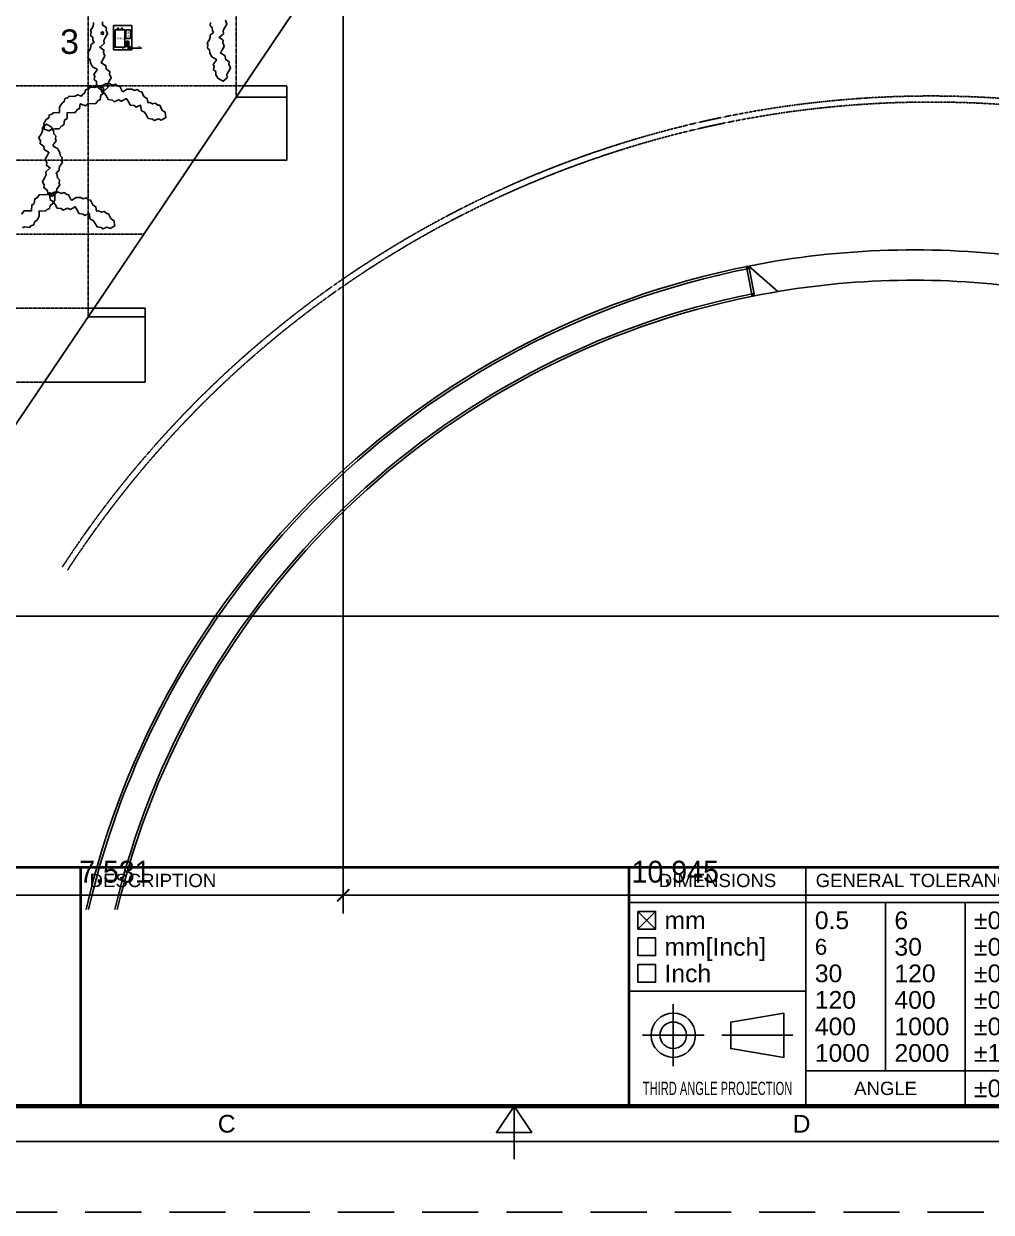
# Model space of a CAD drawing. Header units: millimetres. Extents: x -9372 to 300256, y -58520 to 166772.
# Drawn here: x 13818 to 29767, y -58520 to -38935 of the extents above; entities that cross this region are included whole.
import ezdxf
from ezdxf.enums import TextEntityAlignment as Align

# ---------------------------------------------------------------- set-up
doc = ezdxf.new("R2010")
doc.units = ezdxf.units.MM
doc.linetypes.add('HIDDEN', pattern=[9.524999999999999, 6.35, -3.175])
doc.linetypes.add('HIDDEN2', pattern=[0.1875, 0.125, -0.0625])
for name, color, linetype in [('2-몰탈', 9, 'Continuous'), ('arredi', 3, 'Continuous'), ('Layout01', 3, 'Continuous'), ('Power_20', 20, 'Continuous'), ('Power_21', 21, 'Continuous'), ('SMPS 박스', 7, 'Continuous'), ('원본-1층 평면도$0$200-EquipID-2d', 7, 'Continuous'), ('타공홀', 1, 'Continuous')]:
    doc.layers.add(name, color=color, linetype=linetype)
doc.layers.add('Outline01', color=5, linetype='HIDDEN', plot=False)
doc.styles.add('AW01', font='GulimChe.ttf')
doc.styles.add('LAY-OUT', font='HYWULM.TTF')
doc.styles.get("Standard").update_dxf_attribs({"font": 'ARIAL.TTF'})
doc.dimstyles.new('ARTware', dxfattribs={"dimtxt": 30, "dimasz": 10, "dimexe": 1.25, "dimexo": 10, "dimtad": 1, "dimtxsty": 'Standard', "dimcen": 2.5, "dimclrt": 1, "dimadec": 0, "dimazin": 0, "dimtfac": 1, "dimtmove": 0, "dimatfit": 3, "dimfxl": 1, "dimarcsym": 0})
doc.dimstyles.new('SCALE 200', dxfattribs={"dimscale": 200, "dimtxt": 1.8, "dimasz": 1, "dimexe": 1.5, "dimexo": 2, "dimgap": 0.7, "dimtad": 1, "dimdec": 0, "dimzin": 0, "dimlunit": 6, "dimtxsty": 'LAY-OUT', "dimblk": 'ARCHTICK', "dimcen": 0, "dimdle": 1, "dimclrd": 8, "dimclre": 8, "dimclrt": 6, "dimadec": 0, "dimazin": 0, "dimtfac": 1, "dimtdec": 0, "dimtix": 1, "dimtmove": 2, "dimatfit": 0, "dimldrblk": 'ARCHTICK', "dimfxl": 1.5, "dimtolj": 1, "dimtzin": 0, "dimarcsym": 0})
doc.dimstyles.get("Standard").update_dxf_attribs({"dimtxt": 0.18, "dimasz": 0.18, "dimexe": 0.18, "dimexo": 0.0625, "dimgap": 0.09, "dimtad": 0, "dimtih": 1, "dimtoh": 1, "dimdec": 4, "dimzin": 0, "dimdsep": 46, "dimtxsty": 'Standard', "dimcen": 0.09, "dimadec": 0, "dimazin": 0, "dimtfac": 1, "dimtdec": 4, "dimtofl": 0, "dimtmove": 0, "dimatfit": 3, "dimfxl": 1, "dimtolj": 1, "dimtzin": 0, "dimarcsym": 0})

# ---------------------------------------------------------------- blocks, each defined once
blk = doc.blocks.new('*D6')
at = {"layer": 'Defpoints', "color": 0}
for p in [(-626.0833078063766, 14915.8748293481), (-586.0833117631963, 14915.85703762044)]:
    blk.add_point(p, dxfattribs=at)
at = {"layer": 'SMPS 박스', "color": 0, "lineweight": -2}
for p, q in [((-636.0833068171717, 14915.87927728002), (-646.0833058279667, 14915.88372521194)), ((-626.0833078063766, 14915.8748293481), (-586.0833117631963, 14915.85703762044)), ((-415.6298764659865, 14915.78122108542), (-576.0833127524013, 14915.85258968852))]:
    blk.add_line(p, q, dxfattribs=at)
at = {"layer": 'SMPS 박스', "color": 0}
for points in [[(-636.0825654951856, 14917.54594378182), (-636.0840481391577, 14914.21261077822), (-626.0833078063766, 14915.8748293481)], [(-576.0825714304152, 14917.51925619032), (-576.0840540743875, 14914.18592318672), (-586.0833117631963, 14915.85703762044)]]:
    blk.add_solid(points, dxfattribs=at)
at = {"layer": 'SMPS 박스', "color": 1, "insert": (-454.269609769298, 14931.74059898608), "char_height": 30, "attachment_point": 5, "rotation": 359.9745152265206}
blk.add_mtext('∅40', dxfattribs=at)
blk = doc.blocks.new('TEMPLATE_AW_A3_04')
at = {"layer": 'Layout01'}
for p, q in [((247.4999999999997, 39), (247.4999999999997, 12)), ((227.4999999999997, 35), (274.4999999999998, 35)), ((256.4999999999997, 35), (256.4999999999997, 16)), ((265.4999999999998, 35), (265.4999999999997, 12)), ((230.4999999999997, 34), (228.4999999999997, 32)), ((230.4999999999997, 32), (228.4999999999997, 34)), ((227.4999999999997, 25), (247.4999999999997, 25)), ((232.4999999999997, 16.5), (232.4999999999997, 23.5)), ((228.9999999999997, 20), (235.9999999999997, 20)), ((237.9999999999997, 20), (245.9999999999997, 20)), ((247.4999999999998, 16), (274.4999999999998, 16)), ((214.4999999999998, 12.00000000000004), (214.4999999999998, 6.000000000000036)), ((413.4999999999998, 8.000000000000018), (19.5, 8.000000000000018))]:
    blk.add_line(p, q, dxfattribs=at)
at = {"layer": 'Layout01', "const_width": 0.5}
blk.add_lwpolyline([(19.5, 284.9999999999999), (409.4999999999998, 284.9999999999999), (409.4999999999998, 12), (19.5, 12)], close=True, dxfattribs=at)
at = {"layer": 'Layout01', "const_width": 0.3}
for points in [[(19.5, 39.00000000000003), (409.4999999999998, 39)], [(165.5, 39.00000000000001), (165.5, 12.00000000000001)], [(227.4999999999997, 39), (227.4999999999997, 12)]]:
    blk.add_lwpolyline(points, dxfattribs=at)
at = {"layer": 'Layout01'}
for points in [[(228.4999999999997, 34), (230.4999999999997, 34), (230.4999999999997, 32), (228.4999999999997, 32)], [(228.4999999999997, 31), (230.4999999999997, 31), (230.4999999999997, 29), (228.4999999999997, 29)], [(228.4999999999997, 28), (230.4999999999997, 28), (230.4999999999997, 26), (228.4999999999997, 26)], [(244.9999999999997, 22.5), (244.9999999999997, 17.5), (238.9999999999998, 18.5), (238.9999999999998, 21.5)], [(216.4999999999999, 8.999999999999972), (214.4999999999999, 11.99999999999997), (212.4999999999999, 8.999999999999972)]]:
    blk.add_lwpolyline(points, close=True, dxfattribs=at)
for radius in [2.5, 1.5]:
    blk.add_circle((232.4999999999997, 20), radius, dxfattribs=at)
at = {"layer": 'Outline01'}
blk.add_lwpolyline([(0, 296.9999999999999), (419.9999999999999, 296.9999999999999), (419.9999999999999, 0), (0, 0)], close=True, dxfattribs=at)
at = {"layer": 'Layout01'}
for s, height, p in [('DESCRIPTION', 1.5, (166.5, 37.5)), ('0.5', 2, (248.4999999999998, 33)), ('6', 2, (257.4999999999998, 33)), ('%%P0.1', 2, (266.4999999999998, 33)), ('mm', 2, (231.4999999999997, 33)), ('mm[Inch]', 2, (231.4999999999997, 30)), ('6', 1.8, (248.4999999999998, 30)), ('30', 2, (257.4999999999998, 30)), ('%%P0.2', 2, (266.4999999999998, 30)), ('Inch', 2, (231.4999999999997, 27)), ('30', 2, (248.4999999999998, 27)), ('120', 2, (257.4999999999998, 27)), ('%%P0.3', 2, (266.4999999999998, 27)), ('120', 2, (248.4999999999998, 24)), ('400', 2, (257.4999999999998, 24)), ('%%P0.5', 2, (266.4999999999998, 24)), ('400', 2, (248.4999999999998, 21)), ('1000', 2, (257.4999999999998, 21)), ('%%P0.8', 2, (266.4999999999998, 21)), ('1000', 2, (248.4999999999998, 18)), ('2000', 2, (257.4999999999998, 18)), ('%%P1.2', 2, (266.4999999999998, 18)), ('%%P0.5%%D', 2, (266.4999999999998, 14))]:
    blk.add_text(s, height=height, dxfattribs=at).set_placement(p, align=Align.MIDDLE_LEFT)
for s, height, p in [('DIMENSIONS', 1.5, (237.4999999999997, 37.5)), ('GENERAL TOLERANCES', 1.5, (260.9999999999998, 37.5)), ('ANGLE', 1.5, (256.4999999999997, 14)), ('C', 2, (181.9999999999998, 10.00000000000005)), ('D', 2, (246.9999999999998, 10.00000000000004))]:
    blk.add_text(s, height=height, dxfattribs=at).set_placement(p, align=Align.MIDDLE_CENTER)
at = {"layer": 'Layout01', "width": 0.6}
blk.add_text('THIRD ANGLE PROJECTION', height=1.5, dxfattribs=at).set_placement((237.4999999999997, 14), align=Align.MIDDLE_CENTER)
at = {"layer": 'Layout01', "color": 2, "style": 'AW01', "width": 0.8}
for tag, p in [('DWG_DATE', (303.4999999999998, 37)), ('CHECKED_DATE', (303.4999999999998, 28)), ('APPROVED_DATE', (303.4999999999998, 19))]:
    blk.add_attdef(tag, text='', height=1.8, dxfattribs=at).set_placement(p, align=Align.MIDDLE_RIGHT)
at = {"layer": 'Layout01', "color": 2, "style": 'AW01'}
for tag, height, p in [('PROJECT1', 2.5, (381.9999999999998, 36)), ('PROJECT2', 2.5, (381.9999999999998, 33)), ('TITLE1', 2.5, (381.9999999999998, 27)), ('SCALE', 2.2, (349.4999999999998, 24)), ('TITLE2', 2.5, (381.9999999999998, 24)), ('SHEET', 2.2, (404.4999999999998, 15)), ('REV', 2.2, (349.4999999999998, 15))]:
    blk.add_attdef(tag, text='', height=height, dxfattribs=at).set_placement(p, align=Align.MIDDLE_CENTER)
for tag, height, p in [('DRAWN_NAME', 2.2, (276.4999999999998, 33)), ('CHECKED_NAME', 2.2, (276.4999999999998, 24)), ('CUSTOMER', 2.2, (306.4999999999998, 24)), ('APPROVED_NAME', 2.2, (276.4999999999998, 15)), ('DRAWING_NO', 2.5, (359.4999999999998, 15))]:
    blk.add_attdef(tag, text='', height=height, dxfattribs=at).set_placement(p, align=Align.MIDDLE_LEFT)
blk = doc.blocks.new('바닥')
at = {"layer": '2-몰탈', "color": 1, "linetype": 'HIDDEN2', "ltscale": 3}
blk.add_line((231975.8261844291, -32668.8302833553), (239544.2359421298, -21436.82454641569), dxfattribs=at)
at = {"layer": '2-몰탈', "color": 8, "ltscale": 0.5}
for p, q in [((246190.0794698795, -26900.42297068871), (246150.8441181284, -26908.20695673102)), ((246197.863447978, -26939.65828239858), (246150.8468216675, -26908.20642037007)), ((246248.8649168474, -27398.47816058619), (246151.7142742456, -26908.78670443016)), ((246197.863447978, -26939.65828239858), (246158.6280962269, -26947.44226844089)), ((246158.6841506491, -26947.43114768281), (246190.0794698795, -26900.42297068871)), ((246669.183585978, -27320.78146139432), (246190.1177716114, -26900.32406877445)), ((246280.2982841421, -27351.49120459058), (246241.0625183446, -27359.27311912876)), ((246288.080190027, -27390.72692735398), (246241.0625183446, -27359.27311912876)), ((246280.2401570187, -27351.50273336561), (246248.8444246257, -27398.50884181317)), ((246288.0801901406, -27390.72692733157), (246248.8444243435, -27398.50884186987))]:
    blk.add_line(p, q, dxfattribs=at)
at = {"layer": '2-몰탈', "color": 1, "linetype": 'HIDDEN2', "ltscale": 3}
for radius, start, end in [(17099.99999604725, 73.33700842612629, 146.8775887718736), (16999.99999604725, 73.66138364371615, 146.8711365156298)]:
    blk.add_arc((249199.0181524296, -41198.52130777707), radius, start, end, dxfattribs=at)
at = {"layer": '2-몰탈', "color": 8, "ltscale": 0.5}
for centre, radius, end in [((248912.315690962, -40633.13078242527), 13959.99999604724, 167.047133183989), ((248912.3156911459, -40633.13078227881), 13540.00000162909, 166.6380184721656)]:
    blk.add_arc(centre, radius, 101.2121742094244, end, dxfattribs=at)
at = {"layer": 'arredi', "color": 3, "linetype": 'Continuous', "ltscale": 10}
for p, q in [((246288.0801901406, -27390.72692733157), (246190.0682690501, -26900.36693221102)), ((246190.1177716165, -26900.32406879663), (246287.3370777996, -27390.78140751172))]:
    blk.add_line(p, q, dxfattribs=at)
for centre, radius, start, end in [((248912.315690962, -40633.13078242527), 13999.99999604724, 82.19854616572056, 101.2121601200594), ((248912.315690962, -40633.13078242527), 13999.99999604724, 101.2121742094244, 167.0847821589166), ((248912.3156911459, -40633.13078227881), 13500.00000162909, 82.19854616572056, 101.2090305012651), ((248912.3156911459, -40633.13078227881), 13500.00000162909, 101.2121742094244, 166.597690324349)]:
    blk.add_arc(centre, radius, start, end, dxfattribs=at)
blk = doc.blocks.new('_ARCHTICK')
at = {"color": 0, "linetype": 'ByBlock', "const_width": 0.15}
blk.add_lwpolyline([(-0.5, -0.5), (0.5, 0.5)], dxfattribs=at)
blk = doc.blocks.new('*D48')
at = {"layer": 'Defpoints', "color": 0, "ltscale": 0.5}
for p in [(107621.0680658284, 16908.68519779637), (100090.403213959, 5342.708311379815), (107621.0680658284, 1132.604975644893)]:
    blk.add_point(p, dxfattribs=at)
at = {"layer": '원본-1층 평면도$0$200-EquipID-2d', "color": 8, "lineweight": -2, "ltscale": 0.5}
for p, q in [((107621.0680658284, 16508.68519779637), (107621.0680658284, 832.604975644892)), ((100090.403213959, 4942.708311379815), (100090.403213959, 832.6049756448929)), ((99890.40321395895, 1132.604975644893), (107821.0680658284, 1132.604975644893))]:
    blk.add_line(p, q, dxfattribs=at)
at = {"layer": '원본-1층 평면도$0$200-EquipID-2d', "color": 8, "lineweight": -2, "ltscale": 0.5, "xscale": 200, "yscale": 200, "zscale": 200, "rotation": 180}
blk.add_blockref('_ARCHTICK', (100090.403213959, 1132.604975644893), dxfattribs=at)
at = {"layer": '원본-1층 평면도$0$200-EquipID-2d', "color": 8, "lineweight": -2, "ltscale": 0.5, "xscale": 200, "yscale": 200, "zscale": 200}
blk.add_blockref('_ARCHTICK', (107621.0680658284, 1132.604975644893), dxfattribs=at)
at = {"layer": '원본-1층 평면도$0$200-EquipID-2d', "color": 6, "ltscale": 0.5, "insert": (103855.7356398937, 1487.35863742918), "char_height": 360, "attachment_point": 5, "style": 'LAY-OUT'}
blk.add_mtext('\\A1;7,531', dxfattribs=at)
blk = doc.blocks.new('*D49')
at = {"layer": 'Defpoints', "color": 0, "ltscale": 0.5}
for p in [(118565.7157452607, 17555.35049783734), (107621.0680658284, 16908.68519779637), (118565.7157452607, 1132.604975644893)]:
    blk.add_point(p, dxfattribs=at)
at = {"layer": '원본-1층 평면도$0$200-EquipID-2d', "color": 8, "lineweight": -2, "ltscale": 0.5}
for p, q in [((118565.7157452607, 17155.35049783734), (118565.7157452607, 832.604975644892)), ((107621.0680658284, 16508.68519779637), (107621.0680658284, 832.604975644892)), ((107421.0680658284, 1132.604975644893), (118765.7157452607, 1132.604975644893))]:
    blk.add_line(p, q, dxfattribs=at)
at = {"layer": '원본-1층 평면도$0$200-EquipID-2d', "color": 8, "lineweight": -2, "ltscale": 0.5, "xscale": 200, "yscale": 200, "zscale": 200, "rotation": 180}
blk.add_blockref('_ARCHTICK', (107621.0680658284, 1132.604975644893), dxfattribs=at)
at = {"layer": '원본-1층 평면도$0$200-EquipID-2d', "color": 8, "lineweight": -2, "ltscale": 0.5, "xscale": 200, "yscale": 200, "zscale": 200}
blk.add_blockref('_ARCHTICK', (118565.7157452607, 1132.604975644893), dxfattribs=at)
at = {"layer": '원본-1층 평면도$0$200-EquipID-2d', "color": 6, "ltscale": 0.5, "insert": (113093.3919055445, 1487.598317855279), "char_height": 360, "attachment_point": 5, "style": 'LAY-OUT'}
blk.add_mtext('\\A1;10,945', dxfattribs=at)
blk = doc.blocks.new('*D32')
at = {"layer": 'Defpoints', "color": 0, "ltscale": 0.5}
for p in [(107621.0680658284, 16908.68519779636), (100090.403213959, 5732.695323159144), (125423.565647668, 5732.695323159136)]:
    blk.add_point(p, dxfattribs=at)
at = {"layer": '원본-1층 평면도$0$200-EquipID-2d', "color": 8, "lineweight": -2, "ltscale": 0.5}
for p, q in [((125423.565647668, 17108.68519779636), (125423.565647668, 5532.695323159136)), ((108021.0680658284, 16908.68519779636), (125723.565647668, 16908.68519779636)), ((100490.403213959, 5732.695323159143), (125723.565647668, 5732.695323159136))]:
    blk.add_line(p, q, dxfattribs=at)
at = {"layer": '원본-1층 평면도$0$200-EquipID-2d', "color": 8, "lineweight": -2, "ltscale": 0.5, "xscale": 200, "yscale": 200, "zscale": 200}
for p, rotation in [((125423.565647668, 16908.68519779636), 90), ((125423.565647668, 5732.695323159136), 270)]:
    blk.add_blockref('_ARCHTICK', p, dxfattribs=dict(at, rotation=rotation))
at = {"layer": '원본-1층 평면도$0$200-EquipID-2d', "color": 6, "ltscale": 0.5, "insert": (125072.4071922751, 11320.69026047777), "char_height": 360, "attachment_point": 5, "rotation": 90, "style": 'LAY-OUT'}
blk.add_mtext('\\A1;11,176', dxfattribs=at)
blk = doc.blocks.new('*D84')
at = {"layer": 'Defpoints', "color": 0, "ltscale": 0.5}
for p in [(103414.2166320279, 10665.44772101683), (102688.6667900847, 9588.685197839288), (104355.9648031651, 9588.685197839288)]:
    blk.add_point(p, dxfattribs=at)
at = {"layer": '원본-1층 평면도$0$200-EquipID-2d', "color": 0, "lineweight": -2, "ltscale": 0.5}
for p, q in [((103414.2791320279, 10665.44772101683), (104356.1448031651, 10665.44772101683)), ((104355.9648031651, 10665.26772101683), (104355.9648031651, 10128.68817839122)), ((104355.9648031651, 9588.865197839288), (104355.9648031651, 10125.4447404649)), ((102688.7292900847, 9588.685197839288), (104356.1448031651, 9588.685197839288))]:
    blk.add_line(p, q, dxfattribs=at)
at = {"layer": '원본-1층 평면도$0$200-EquipID-2d', "color": 0, "ltscale": 0.5}
for points in [[(104355.9348031651, 10665.26772101683), (104355.9948031651, 10665.26772101683), (104355.9648031651, 10665.44772101683)], [(104355.9348031651, 9588.865197839288), (104355.9948031651, 9588.865197839288), (104355.9648031651, 9588.685197839288)]]:
    blk.add_solid(points, dxfattribs=at)
at = {"layer": '원본-1층 평면도$0$200-EquipID-2d', "color": 0, "lineweight": 20, "ltscale": 0.5, "insert": (104355.9648031651, 10127.06645942808), "char_height": 3, "attachment_point": 5}
blk.add_mtext('\\A1;1076.7625', dxfattribs=at)
blk = doc.blocks.new('*D85')
at = {"layer": 'Defpoints', "color": 0, "ltscale": 0.5}
for p in [(103414.2166320279, 10808.68519783306), (103414.2166320279, 10665.44772101829), (104355.9648031651, 10665.44772101829)]:
    blk.add_point(p, dxfattribs=at)
at = {"layer": '원본-1층 평면도$0$200-EquipID-2d', "color": 0, "lineweight": -2, "ltscale": 0.5}
for p, q in [((103414.2791320279, 10808.68519783306), (104356.1448031651, 10808.68519783306)), ((104355.9648031651, 10808.50519783306), (104355.9648031651, 10738.6892015812)), ((103414.2791320279, 10665.44772101829), (104356.1448031651, 10665.44772101829)), ((104355.9648031651, 10665.62772101829), (104355.9648031651, 10735.44371727015))]:
    blk.add_line(p, q, dxfattribs=at)
at = {"layer": '원본-1층 평면도$0$200-EquipID-2d', "color": 0, "ltscale": 0.5}
for points in [[(104355.9348031651, 10808.50519783306), (104355.9948031651, 10808.50519783306), (104355.9648031651, 10808.68519783306)], [(104355.9348031651, 10665.62772101829), (104355.9948031651, 10665.62772101829), (104355.9648031651, 10665.44772101829)]]:
    blk.add_solid(points, dxfattribs=at)
at = {"layer": '원본-1층 평면도$0$200-EquipID-2d', "color": 0, "lineweight": 20, "ltscale": 0.5, "insert": (104355.9648031651, 10737.06645942569), "char_height": 3, "attachment_point": 5}
blk.add_mtext('\\A1;143.2375', dxfattribs=at)
blk = doc.blocks.new('*D86')
at = {"layer": 'Defpoints', "color": 0, "ltscale": 0.5}
for p in [(105854.2166320279, 14286.56429312736), (105154.8674279565, 13248.68519781783), (106689.3595194046, 13248.68519781783)]:
    blk.add_point(p, dxfattribs=at)
at = {"layer": '원본-1층 평면도$0$200-EquipID-2d', "color": 0, "lineweight": -2, "ltscale": 0.5}
for p, q in [((105854.2791320279, 14286.56429312736), (106689.5395194046, 14286.56429312736)), ((106689.3595194046, 14286.38429312736), (106689.3595194046, 13769.24748762812)), ((106689.3595194046, 13248.86519781783), (106689.3595194046, 13766.00200331707)), ((105154.9299279565, 13248.68519781783), (106689.5395194046, 13248.68519781783))]:
    blk.add_line(p, q, dxfattribs=at)
at = {"layer": '원본-1층 평면도$0$200-EquipID-2d', "color": 0, "ltscale": 0.5}
for points in [[(106689.3295194046, 14286.38429312736), (106689.3895194046, 14286.38429312736), (106689.3595194046, 14286.56429312736)], [(106689.3295194046, 13248.86519781783), (106689.3895194046, 13248.86519781783), (106689.3595194046, 13248.68519781783)]]:
    blk.add_solid(points, dxfattribs=at)
at = {"layer": '원본-1층 평면도$0$200-EquipID-2d', "color": 0, "lineweight": 20, "ltscale": 0.5, "insert": (106689.3595194046, 13767.62474547261), "char_height": 3, "attachment_point": 5}
blk.add_mtext('\\A1;1037.8791', dxfattribs=at)
blk = doc.blocks.new('*D87')
at = {"layer": 'Defpoints', "color": 0, "ltscale": 0.5}
for p in [(105976.9343072472, 14468.68519781068), (105854.2166320279, 14286.56429312743), (106689.3595194046, 14286.56429312743)]:
    blk.add_point(p, dxfattribs=at)
at = {"layer": '원본-1층 평면도$0$200-EquipID-2d', "color": 0, "lineweight": -2, "ltscale": 0.5}
for p, q in [((105976.9968072472, 14468.68519781068), (106689.5395194046, 14468.68519781068)), ((106689.3595194046, 14468.50519781068), (106689.3595194046, 14379.24646443222)), ((106689.3595194046, 14286.74429312743), (106689.3595194046, 14376.00302650589)), ((105854.2791320279, 14286.56429312743), (106689.5395194046, 14286.56429312743))]:
    blk.add_line(p, q, dxfattribs=at)
at = {"layer": '원본-1층 평면도$0$200-EquipID-2d', "color": 0, "ltscale": 0.5}
for points in [[(106689.3295194046, 14468.50519781068), (106689.3895194046, 14468.50519781068), (106689.3595194046, 14468.68519781068)], [(106689.3295194046, 14286.74429312743), (106689.3895194046, 14286.74429312743), (106689.3595194046, 14286.56429312743)]]:
    blk.add_solid(points, dxfattribs=at)
at = {"layer": '원본-1층 평면도$0$200-EquipID-2d', "color": 0, "lineweight": 20, "ltscale": 0.5, "insert": (106689.3595194046, 14377.62474546907), "char_height": 3, "attachment_point": 5}
blk.add_mtext('\\A1;182.1209', dxfattribs=at)
blk = doc.blocks.new('SMPS 박스')
at = {"layer": 'SMPS 박스'}
for p, q in [((-673.2858225995765, 15209.10738881144), (-673.2858225995765, 15077.25927064883)), ((-668.2858225995765, 15214.10738881144), (-603.4590205419579, 15214.10738881144)), ((-598.4590205419578, 15077.25927064882), (-598.4590205419578, 15209.10738881144)), ((-737.8423397291978, 14929.53873098505), (-737.8423397291978, 14920.44700955359)), ((-737.8423397291978, 14929.53873098506), (-707.8423397291978, 14929.53873098506)), ((-737.8423397291978, 14920.44700955359), (-707.8423397291978, 14920.44700955359)), ((-727.8423397291978, 14929.53873098505), (-727.8423397291978, 14920.44700955359)), ((-717.8423397291978, 14929.53873098505), (-717.8423397291978, 14920.44700955359)), ((-707.8423397291978, 14929.53873098505), (-707.8423397291978, 14920.44700955359)), ((-668.5880564320094, 15023.48180711437), (-668.5880564320094, 14944.54343352256)), ((-668.2858225995765, 15072.25927064883), (-603.4590205419578, 15072.25927064882)), ((-663.5880564320094, 15028.48180711437), (-630.4028578559947, 15028.48180711438)), ((-663.5880564320094, 15020.48180711437), (-663.5880564320094, 14992.01262031847)), ((-663.5880564320094, 14976.01262031847), (-663.5880564320094, 14947.54343352256)), ((-663.5880564320094, 14939.54343352256), (-630.4028578559945, 14939.54343352256)), ((-658.5880564320096, 15025.48180711437), (-635.4028578559949, 15025.48180711438)), ((-658.5880564320096, 14987.01262031847), (-635.4028578559949, 14987.01262031847)), ((-658.5880564320091, 14981.01262031847), (-635.4028578559942, 14981.01262031846)), ((-658.588056432009, 14942.54343352256), (-635.4028578559943, 14942.54343352256)), ((-630.4028578559945, 15020.48180711438), (-630.4028578559945, 14992.01262031847)), ((-630.4028578559945, 14976.01262031846), (-630.4028578559945, 14947.54343352256)), ((-625.4028578559945, 15023.48180711438), (-625.4028578559945, 14944.54343352256))]:
    blk.add_line(p, q, dxfattribs=at)
for points in [[(-877.1073809304754, 15287.05487818116), (-877.1073809304754, 14887.05487818116), (-577.1073809304754, 14887.05487818116), (-577.1073809304754, 15287.05487818116)], [(-851.4903871840817, 15214.53873098506), (-851.4903871840817, 14929.53873098506), (-691.4903871840817, 14929.53873098506), (-691.4903871840817, 15214.53873098506)]]:
    blk.add_lwpolyline(points, close=True, dxfattribs=at)
for points in [[(-804.9535128626735, 15246.59290872387), (-802.4779881395316, 15246.59290872387, -0.414213562373095), (-797.4779881395316, 15241.59290872387), (-797.4779881395316, 15214.53873098506), (-809.9535128626735, 15214.53873098506), (-809.9535128626735, 15241.59290872387, -0.414213562373095)], [(-737.7244344598357, 15246.59290872387, -0.414213562373095), (-732.7244344598357, 15241.59290872387), (-732.7244344598357, 15214.53873098506), (-745.1999591829776, 15214.53873098506), (-745.1999591829776, 15241.59290872387, -0.414213562373095), (-740.1999591829776, 15246.59290872387)]]:
    blk.add_lwpolyline(points, format="xyb", close=True, dxfattribs=at)
for centre, radius in [((-646.9954571440024, 15006.24721371642), 13.26577302034764), ((-646.9954571440024, 14961.16209292074), 13.26577302034764), ((-646.9954571440024, 15006.24721371642), 12.26577302034764), ((-646.9954571440024, 14961.16209292074), 12.26577302034764), ((-650.7191116049061, 15011.25463493578), 2.27913779739356), ((-650.7191116049061, 14966.1695141401), 2.27913779739356), ((-642.5932458015467, 15001.4601403505), 2.27913779739356), ((-642.5932458015467, 14956.37501955482), 2.27913779739356)]:
    blk.add_circle(centre, radius, dxfattribs=at)
at = {"layer": 'SMPS 박스', "color": 5}
blk.add_circle((-606.0833097847864, 14915.86593348427), 20, dxfattribs=at)
at = {"layer": 'SMPS 박스'}
for centre, start, end in [((-668.2858225995765, 15209.10738881144), 90, 180), ((-603.4590205419578, 15209.10738881144), 0, 90.00000000000152), ((-668.2858225995765, 15077.25927064883), 180, 270), ((-663.5880564320094, 15023.48180711437), 90, 180), ((-663.5880564320094, 14944.54343352256), 180, 270), ((-658.5880564320094, 15020.48180711437), 90.00000000000315, 180), ((-658.5880564320094, 14992.01262031847), 180, 269.9999999999968), ((-658.5880564320094, 14976.01262031847), 89.99999999999686, 180), ((-658.5880564320094, 14947.54343352256), 180, 270.0000000000037), ((-635.4028578559945, 15020.48180711438), 0, 90.00000000000364), ((-635.4028578559945, 14992.01262031847), 269.9999999999964, 0), ((-635.4028578559945, 14976.01262031846), 0, 89.9999999999963), ((-635.4028578559945, 14947.54343352256), 270.0000000000031, 0), ((-630.4028578559945, 15023.48180711438), 0, 90.00000000000276), ((-630.4028578559945, 14944.54343352256), 270, 0), ((-603.4590205419578, 15077.25927064882), 270, 0)]:
    blk.add_arc(centre, 5, start, end, dxfattribs=at)
at = {"layer": 'SMPS 박스', "attachment_point": 1}
for s, insert, char_height, width in [('SMPS', (-827.7899452576168, 15089.91868861663), 30, 7.092474963921518), ('L', (-733.5293974353893, 14926.01511531095), 2.5, 7.092474963921518), ('N', (-723.5293974353893, 14926.01511531095), 2.5, 7.092474963921518), ('FG', (-714.9806851399214, 14926.01511531095), 2.5, 7.092474963921518), ('{\\C5;40 \\fISOCPEUR|b0|i0|c0|p34;%%C\\fArial|b0|i0|c0|p34; \\fGulim|b0|i0|c129|p50;타공홀}', (-702.3863878960951, 14904.94337936661), 10, 131.7707172271024)]:
    blk.add_mtext(s, dxfattribs=dict(at, insert=insert, char_height=char_height, width=width))
at = {"layer": 'SMPS 박스', "insert": (-652.0633556865467, 15101.22219710486), "char_height": 30, "width": 7.092474963921518, "attachment_point": 1, "rotation": 90}
blk.add_mtext('HUB', dxfattribs=at)
at = {"layer": 'SMPS 박스'}
dim = blk.add_diameter_dim_2p(p1=(-626.0833078063766, 14915.8748293481), p2=(-586.0833117631963, 14915.85703762044), dimstyle='ARTware', dxfattribs=at)
dim.commit()
dim.dimension.update_dxf_attribs({"geometry": '*D6', "text_midpoint": (-454.2767007467066, 14915.79841093144), "dimtype": 131})
blk = doc.blocks.new('마루바닥')
at = {"layer": '2-몰탈', "color": 1, "linetype": 'HIDDEN2', "ltscale": 3}
for p, q in [((103414.2166320279, 30328.68519783304), (103414.2166320279, 10665.44772101827)), ((105854.2166320279, 30328.68519781173), (105854.2166320279, 14286.56429312744)), ((89080.15575805004, 14468.68519795796), (105976.9343072472, 14468.68519781069)), ((88774.21663202834, 13248.68519796063), (105154.8674279565, 13248.68519781779)), ((88149.67856715922, 12028.68519796599), (104332.8005486659, 12028.68519782501)), ((87525.1405022901, 10808.68519797146), (103510.7336693748, 10808.68519783222)), ((87236.7477326009, 9588.685197974019), (102688.6667900847, 9588.685197839326))]:
    blk.add_line(p, q, dxfattribs=at)
at = {"layer": '원본-1층 평면도$0$200-EquipID-2d', "color": 0, "lineweight": 25}
blk.add_line((100090.403213959, 5732.695323159148), (107621.0680658284, 16908.68519779637), dxfattribs=at)
at = {"layer": '원본-1층 평면도$0$200-EquipID-2d', "color": 8, "ltscale": 0.5}
for base, p1, p2, picture, middle in [((118565.7157452607, 1132.604975644893), (107621.0680658284, 16908.68519779637), (118565.7157452607, 17555.35049783734), '*D49', (113093.3919055445, 1487.598317855279)), ((107621.0680658284, 1132.604975644893), (100090.403213959, 5342.708311379815), (107621.0680658284, 16908.68519779637), '*D48', (103855.7356398937, 1487.35863742918))]:
    dim = blk.add_linear_dim(base=base, p1=p1, p2=p2, dimstyle='SCALE 200', override={"dimfxl": 2}, dxfattribs=at)
    dim.commit()
    dim.dimension.update_dxf_attribs({"geometry": picture, "text_midpoint": middle})
dim = blk.add_linear_dim(base=(125423.565647668, 5732.695323159136), p1=(107621.0680658284, 16908.68519779637), p2=(100090.403213959, 5732.695323159148), angle=90, dimstyle='SCALE 200', override={"dimfxl": 2}, dxfattribs=at)
dim.commit()
dim.dimension.update_dxf_attribs({"geometry": '*D32', "text_midpoint": (125072.4071922751, 11320.69026047777)})
at = {"layer": '원본-1층 평면도$0$200-EquipID-2d', "color": 7, "lineweight": 20, "ltscale": 0.5}
for base, p1, p2, picture, middle in [((106689.3595194046, 14286.56429312743), (105976.9343072472, 14468.68519781069), (105854.2166320279, 14286.56429312744), '*D87', (106689.3595194046, 14377.62474546907)), ((106689.3595194046, 13248.68519781783), (105854.2166320279, 14286.56429312736), (105154.8674279565, 13248.68519781783), '*D86', (106689.3595194046, 13767.62474547261)), ((104355.9648031651, 10665.44772101829), (103414.2166320279, 10808.68519783307), (103414.2166320279, 10665.44772101829), '*D85', (104355.9648031651, 10737.06645942569)), ((104355.9648031651, 9588.685197839288), (103414.2166320279, 10665.44772101684), (102688.6667900847, 9588.685197839293), '*D84', (104355.9648031651, 10127.06645942808))]:
    dim = blk.add_linear_dim(base=base, p1=p1, p2=p2, angle=90, dimstyle='Standard', override={"dimtxt": 3}, dxfattribs=at)
    dim.commit()
    dim.dimension.update_dxf_attribs({"geometry": picture, "text_midpoint": middle})

msp = doc.modelspace()

# ---------------------------------------------------------------- linework, layer by layer
at = {"layer": 'Power_20'}
for points in [[(14967.56733248818, -38913.54551168736), (14969.50850018732, -38937.18782184027), (14964.36021341979, -38975.56976651942), (14916.01146364897, -39044.91261838049), (14927.78698426693, -39073.55561163781), (14920.79410532997, -39127.69419435451), (14955.12898823993, -39159.35549030689), (14959.34714699157, -39210.73024660311), (14976.77118549556, -39239.55169747231), (14923.91393688448, -39282.18743528509), (14925.85510458362, -39305.82974543799), (14920.70681781611, -39344.21169011714), (14872.3580680453, -39413.55454197823), (14884.13358866326, -39442.19753523554), (14877.1407097263, -39496.33611795223), (14911.47559263623, -39527.99741390462), (14915.69375138787, -39579.37217020085), (14953.44104814452, -39641.81072935976), (15026.28839334984, -39683.03047063826), (15023.90541779749, -39700.79623232769), (14975.55666802665, -39770.13908418873), (14987.33218864501, -39798.78207744581), (14980.33930970806, -39852.9206601625), (15014.67419261757, -39884.58195611513), (15018.89235136924, -39935.95671241137), (15056.6396481259, -39998.39527157029), (15136.46317844621, -40043.56239823026), (15202.68107865767, -39986.40444216919), (15198.46291990641, -39935.02968587268), (15224.43164356767, -39881.17641539141), (15259.12102214816, -39826.60712970117), (15233.60009974601, -39762.5352152983), (15239.28077128956, -39724.79394468927), (15177.37212614929, -39678.15590439075), (15173.15396739762, -39626.78114809452), (15098.49974968324, -39581.18959156287), (15095.67662488257, -39583.46678176812), (15095.26431992503, -39578.44514366217), (15121.23304358633, -39524.59187318089), (15155.92242216681, -39470.02258749066), (15130.40149976463, -39405.95067308778), (15136.0821713078, -39368.20940247901), (15074.17352616753, -39321.5713621805), (15073.76122121002, -39316.54972407456), (15076.91797406851, -39318.33593242201), (15143.13587427999, -39261.17797636094), (15138.91771552873, -39209.80322006445), (15164.88643919, -39155.94994958317), (15199.57581777048, -39101.38066389294), (15174.0548953683, -39037.30874949004), (15179.73556691151, -38999.56747888128), (15117.82692177124, -38952.92943858278), (15113.60876301995, -38901.55468228627)], [(16895.40847305454, -38911.99480691894), (16888.41559411758, -38966.13338963564), (16922.75047702754, -38997.79468558803), (16926.96863577918, -39049.16944188425), (16944.39267428317, -39077.99089275346), (16891.53542567209, -39120.62663056623), (16893.47659337123, -39144.26894071914), (16888.32830660373, -39182.65088539828), (16839.97955683291, -39251.99373725937), (16851.75507745087, -39280.63673051668), (16844.76219851391, -39334.77531323337), (16879.09708142384, -39366.43660918575), (16883.31524017548, -39417.81136548198), (16921.06253693214, -39480.24992464088), (16993.90988213745, -39521.46966591942), (16991.5269065851, -39539.23542760882), (16943.17815681426, -39608.57827946988), (16954.95367743263, -39637.22127272694), (16947.96079849567, -39691.35985544363), (16982.29568140519, -39723.02115139626), (16986.51384015685, -39774.39590769251), (17024.26113691351, -39836.83446685142), (17104.08466723382, -39882.00159351141), (17170.30256744528, -39824.84363745032), (17166.08440869402, -39773.46888115382), (17192.05313235529, -39719.61561067255), (17226.74251093577, -39665.04632498229), (17201.22158853362, -39600.97441057944), (17206.90226007717, -39563.23313997041), (17144.9936149369, -39516.59509967187), (17140.77545618523, -39465.22034337567), (17066.12123847085, -39419.62878684401), (17063.29811367019, -39421.90597704926), (17062.88580871264, -39416.88433894332), (17088.85453237394, -39363.03106846205), (17123.54391095442, -39308.4617827718), (17098.02298855224, -39244.3898683689), (17103.70366009542, -39206.64859776014), (17041.79501495515, -39160.01055746165), (17041.38270999763, -39154.9889193557), (17044.53946285612, -39156.77512770315), (17110.75736306761, -39099.61717164206), (17106.53920431634, -39048.24241534558), (17132.50792797761, -38994.38914486431), (17167.1973065581, -38939.81985917407), (17141.67638415592, -38875.74794477118)]]:
    msp.add_lwpolyline(points, dxfattribs=at)
for points in [[(15938.30503463068, -40505.84159375998), (15968.14959797739, -40529.63183493131), (16039.49364822874, -40499.33639567519), (16086.09457167042, -40521.37074118761), (16162.90512668209, -40479.51407041309), (16148.73092406247, -40388.89973764152), (16127.28549901633, -40378.75968310554), (16096.61990326129, -40355.11016363933), (16060.74160686413, -40278.56749216605), (16030.04828675387, -40274.44389553535), (15986.6593382648, -40241.31859337202), (15942.07241019835, -40255.22282623181), (15895.47148675674, -40233.18848071982), (15861.7993588781, -40233.86741526621), (15851.30435112865, -40166.7738262885), (15829.85892608251, -40156.63377175252), (15799.19333032747, -40132.9842522863), (15763.31503393031, -40056.44158081303), (15732.62171382007, -40052.31798418231), (15689.23276533098, -40019.19268201898), (15644.64583726453, -40033.09691487877), (15598.04491382295, -40011.06256936681), (15525.09788703728, -40012.53340770282), (15452.97687135001, -40055.01118860964), (15438.7827581856, -40044.06459039998), (15402.90446178846, -39967.52191892672), (15372.21114167823, -39963.39832229649), (15328.82219318916, -39930.27302013316), (15284.23526512268, -39944.17725299248), (15237.63434168107, -39922.14290748049), (15164.6873148954, -39923.61374581652), (15085.65967063177, -39970.15938756368), (15102.05096250334, -40056.08474936261), (15148.65188594502, -40078.11909487504), (15182.30582442805, -40127.53530451019), (15212.21952281192, -40184.86183044752), (15280.46788955502, -40194.79602052063), (15310.31245290175, -40218.58626169244), (15381.65650315314, -40188.29082243631), (15428.25742659472, -40210.32516794828), (15505.06798160639, -40168.46849717376), (15504.50743943972, -40164.88500427571), (15509.06245808686, -40167.03875676137), (15542.7163965699, -40216.45496639652), (15572.63009495377, -40273.78149233382), (15640.87846169689, -40283.71568240695), (15670.7230250436, -40307.50592357827), (15742.06707529495, -40277.21048432215), (15746.62209394206, -40279.3642368078), (15743.49681570746, -40281.20496080301), (15759.88810757904, -40367.13032260195), (15806.48903102068, -40389.16466811438), (15840.14296950369, -40438.58087774954), (15870.05666788759, -40495.90740368686)], [(15042.7452776814, -40199.86078897389), (15078.27051257128, -40185.90975953649), (15087.7059176824, -40108.97627998189), (15130.08868237278, -40079.63586919782), (15132.2450196701, -39992.18764189168), (15046.68360423313, -39959.15569505283), (15027.17934688613, -39972.65795066975), (14991.36546436358, -39987.39037588266), (14907.13841819561, -39980.19055627043), (14888.22061870333, -40004.70995289703), (14837.8387912773, -40025.72323345036), (14827.58674612075, -40071.28876226251), (14785.20398143081, -40100.62917304673), (14768.95589205612, -40130.12955846231), (14705.60363569566, -40105.67170729734), (14686.09937834866, -40119.17396291425), (14650.28549582612, -40133.90638812719), (14566.05844965814, -40126.70656851496), (14547.14065016586, -40151.22596514154), (14496.75882273984, -40172.23924569489), (14486.50677758329, -40217.80477450705), (14444.12401289334, -40247.14518529126), (14408.92428286433, -40311.05458278616), (14409.65061238235, -40394.75210497149), (14393.07352366553, -40401.57126845124), (14308.84647749759, -40394.37144883898), (14289.92867800572, -40418.89084546579), (14239.54685057969, -40439.90412601914), (14229.29480542273, -40485.46965483106), (14186.91204073279, -40514.81006561531), (14151.71231070378, -40578.71946311022), (14152.50819676039, -40670.43223151735), (14235.11738884343, -40699.19963725524), (14277.50015353381, -40669.85922647118), (14337.12281567809, -40665.42216562509), (14401.72589264247, -40668.17940587219), (14444.45333698338, -40614.04168154247), (14479.9785718737, -40600.09065210525), (14489.41397698481, -40523.15717255064), (14531.79674167476, -40493.8167617664), (14533.95307897207, -40406.36853446026), (14530.56941200474, -40405.06223176746), (14534.71212569434, -40402.19434614717), (14594.33478783864, -40397.75728530106), (14658.937864803, -40400.51452554816), (14701.66530914394, -40346.37680121842), (14737.19054403382, -40332.425771781), (14746.62594914493, -40255.49229222639), (14750.76866283453, -40252.62440660612), (14750.80013745841, -40256.25133894877), (14833.40932954145, -40285.01874468666), (14875.7920942318, -40255.67833390263), (14935.41475637611, -40251.24127305653), (15000.01783334046, -40253.99851330364)], [(14153.08108577957, -41595.97071318269), (14147.4004142364, -41633.71198379145), (14209.30905937667, -41680.35002408996), (14213.52721812796, -41731.72478038646), (14288.18143584234, -41777.31633691811), (14359.56864865973, -41719.73395098538), (14357.62748096055, -41696.09164083246), (14362.77576772809, -41657.70969615331), (14411.1245174989, -41588.36684429222), (14399.34899688094, -41559.72385103493), (14406.3418758179, -41505.58526831823), (14372.00699290798, -41473.92397236584), (14367.78883415634, -41422.54921606962), (14350.36479565235, -41393.72776520041), (14403.2220442634, -41351.09202738764), (14401.28087656425, -41327.44971723472), (14406.42916333176, -41289.06777255559), (14454.7779131026, -41219.7249206945), (14443.00239248465, -41191.08192743719), (14449.99527142161, -41136.94334472049), (14415.66038851165, -41105.28204876812), (14411.44222976001, -41053.90729247189), (14373.69493300335, -40991.46873331298), (14300.84758779804, -40950.24899203445), (14303.23056335041, -40932.48323034504), (14351.57931312123, -40863.14037848399), (14339.80379250289, -40834.49738522693), (14346.79667143982, -40780.35880251024), (14312.4617885303, -40748.69750655761), (14308.24362977863, -40697.32275026136), (14270.49633302198, -40634.88419110245), (14190.67280270169, -40589.71706444245), (14124.45490249021, -40646.87502050353), (14128.6730612415, -40698.24977680003), (14102.7043375802, -40752.10304728131), (14068.01495899972, -40806.67233297156), (14093.5358814019, -40870.74424737443), (14087.85520985832, -40908.48551798346), (14149.76385499861, -40955.12355828198), (14153.98201375025, -41006.4983145782), (14228.63623146467, -41052.08987110986), (14231.45935626533, -41049.81268090459), (14231.87166122285, -41054.83431901054), (14205.90293756158, -41108.68758949182), (14171.21355898106, -41163.25687518207), (14196.73448138328, -41227.32878958496), (14191.05380984007, -41265.07006019373), (14252.96245498034, -41311.70810049222), (14253.37475993788, -41316.72973859817), (14250.21800707937, -41314.9435302507), (14184.00010686791, -41372.10148631179), (14188.21826561917, -41423.47624260827), (14162.24954195788, -41477.32951308956), (14127.56016337739, -41531.8987987798)], [(15093.81120421116, -42292.22269611237), (15123.65576755787, -42316.01293728371), (15194.99981780922, -42285.71749802762), (15241.60074125086, -42307.75184354007), (15318.41129626257, -42265.89517276559), (15304.23709364298, -42175.28083999401), (15282.79166859684, -42165.14078545802), (15252.12607284183, -42141.4912659918), (15216.2477764447, -42064.94859451852), (15185.55445633446, -42060.82499788779), (15142.16550784539, -42027.69969572444), (15097.57857977891, -42041.60392858421), (15050.97765633733, -42019.56958307221), (15017.30552845869, -42020.24851761857), (15006.81052070927, -41953.15492864086), (14985.36509566313, -41943.01487410486), (14954.69949990812, -41919.36535463865), (14918.82120351099, -41842.82268316534), (14888.12788340075, -41838.69908653463), (14844.73893491169, -41805.57378437127), (14800.15200684521, -41819.47801723104), (14753.55108340362, -41797.44367171904), (14680.60405661799, -41798.91451005502), (14608.48304093069, -41841.39229096183), (14594.28892776628, -41830.44569275215), (14558.41063136917, -41753.90302127886), (14527.71731125894, -41749.77942464863), (14484.3283627699, -41716.65412248527), (14439.74143470342, -41730.55835534458), (14393.14051126181, -41708.52400983257), (14320.19348447614, -41709.99484816856), (14241.1658402125, -41756.54048991569), (14257.55713208402, -41842.46585171463), (14304.15805552567, -41864.50019722708), (14337.81199400868, -41913.91640686225), (14367.72569239255, -41971.24293279958), (14435.97405913561, -41981.17712287274), (14465.81862248234, -42004.96736404455), (14537.16267273376, -41974.67192478846), (14583.76359617534, -41996.70627030045), (14660.57415118701, -41954.84959952596), (14660.01360902035, -41951.26610662791), (14664.56862766748, -41953.41985911356), (14698.22256615049, -42002.83606874873), (14728.13626453436, -42060.16259468606), (14796.38463127745, -42070.09678475921), (14826.22919462416, -42093.88702593055), (14897.57324487552, -42063.59158667446), (14902.12826352262, -42065.7453391601), (14899.00298528803, -42067.58606315532), (14915.39427715958, -42153.51142495427), (14961.99520060119, -42175.54577046672), (14995.6491390842, -42224.9619801019), (15025.56283746807, -42282.28850603923)]]:
    msp.add_lwpolyline(points, close=True, dxfattribs=at)
at = {"layer": 'Power_21'}
msp.add_lwpolyline([(13795.41388512966, -42298.55246514392), (13831.22776765221, -42283.82003993097), (13915.45481382018, -42291.01985954317), (13934.37261331246, -42266.50046291658), (13984.75444073846, -42245.48718236321), (13995.00648589498, -42199.92165355103), (14037.38925058492, -42170.5812427668), (14072.5889806139, -42106.67184527188), (14071.86265109583, -42022.97432308657), (14088.43973981265, -42016.1551596068), (14172.66678598059, -42023.35497921902), (14191.58458547246, -41998.8355825922), (14241.96641289846, -41977.82230203884), (14252.21845805539, -41932.25677322691), (14294.60122274536, -41902.91636244264), (14329.80095277431, -41839.00696494772), (14329.00506671767, -41747.29419654059), (14246.39587463463, -41718.52679080275), (14204.01310994425, -41747.86720158681), (14144.39044779997, -41752.30426243292), (14079.78737083559, -41749.54702218586), (14037.05992649471, -41803.6847465156), (14001.53469160439, -41817.63577595282), (13992.09928649331, -41894.56925550745), (13949.71652180339, -41923.9096662917), (13947.5601845061, -42011.35789359784), (13950.94385147344, -42012.66419629064), (13946.80113778384, -42015.53208191095), (13887.17847563956, -42019.96914275708), (13822.57539867518, -42017.21190251001), (13779.84795433427, -42071.34962683976)], dxfattribs=at)
at = {"layer": '타공홀', "color": 1}
msp.add_circle((15114.92361540698, -39089.49847119719), 20, dxfattribs=at)

# ---------------------------------------------------------------- block references
msp.add_blockref('SMPS 박스', (16176.08320320882, -54251.26727257208))

# ---------------------------------------------------------------- next in the draw order: block references
at = {"xscale": 145.8000000000175, "yscale": 145.7999999999884, "zscale": 145.8}
msp.add_blockref('TEMPLATE_AW_A3_04', (-9372.01837320668, -58519.66812203448), dxfattribs=at)

# ---------------------------------------------------------------- next in the draw order: linework, layer by layer
at = {"layer": '타공홀', "color": 1}
msp.add_circle((15114.92361540698, -39089.49847119718), 20, dxfattribs=at)

# ---------------------------------------------------------------- next in the draw order: block references
for name, p in [('마루바닥', (-88535.55753077018, -54428.86815619899)), ('바닥', (-220420.9805012403, -16027.34254968437))]:
    msp.add_blockref(name, p)

# ---------------------------------------------------------------- next in the draw order: texts
msp.add_text('3', height=403.7064877498269).set_placement((14416.00751825754, -39431.53505358072))

doc.saveas('drawing.dxf')
